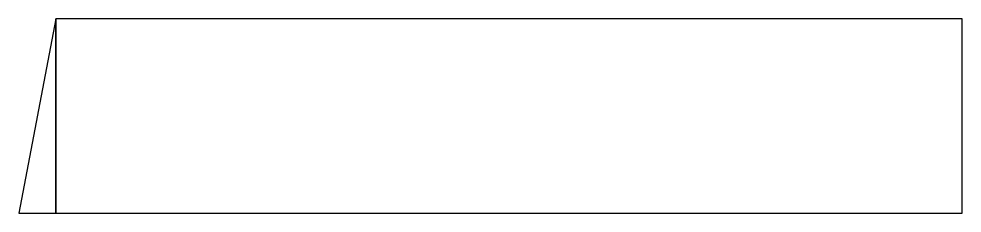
# Model space of a CAD drawing. Header units: inches. Extents: x -0.14 to 3.5, y -0.75 to 0.
import ezdxf

# ---------------------------------------------------------------- set-up
doc = ezdxf.new("R2010")
doc.units = ezdxf.units.IN
doc.header["$MEASUREMENT"] = 0

msp = doc.modelspace()

# ---------------------------------------------------------------- linework, layer by layer
for points in [[(0, -0.75), (0, 0), (-0.1433, -0.75)], [(-0.1433, -0.75), (0, -0.75), (0, 0)], [(3.5, 0), (0, 0), (0, -0.75), (3.5, -0.75)]]:
    msp.add_lwpolyline(points, close=True)
msp.add_lwpolyline([(0, -0.75), (3.5, -0.75), (3.5, 0), (0, 0)])

doc.saveas('drawing.dxf')
